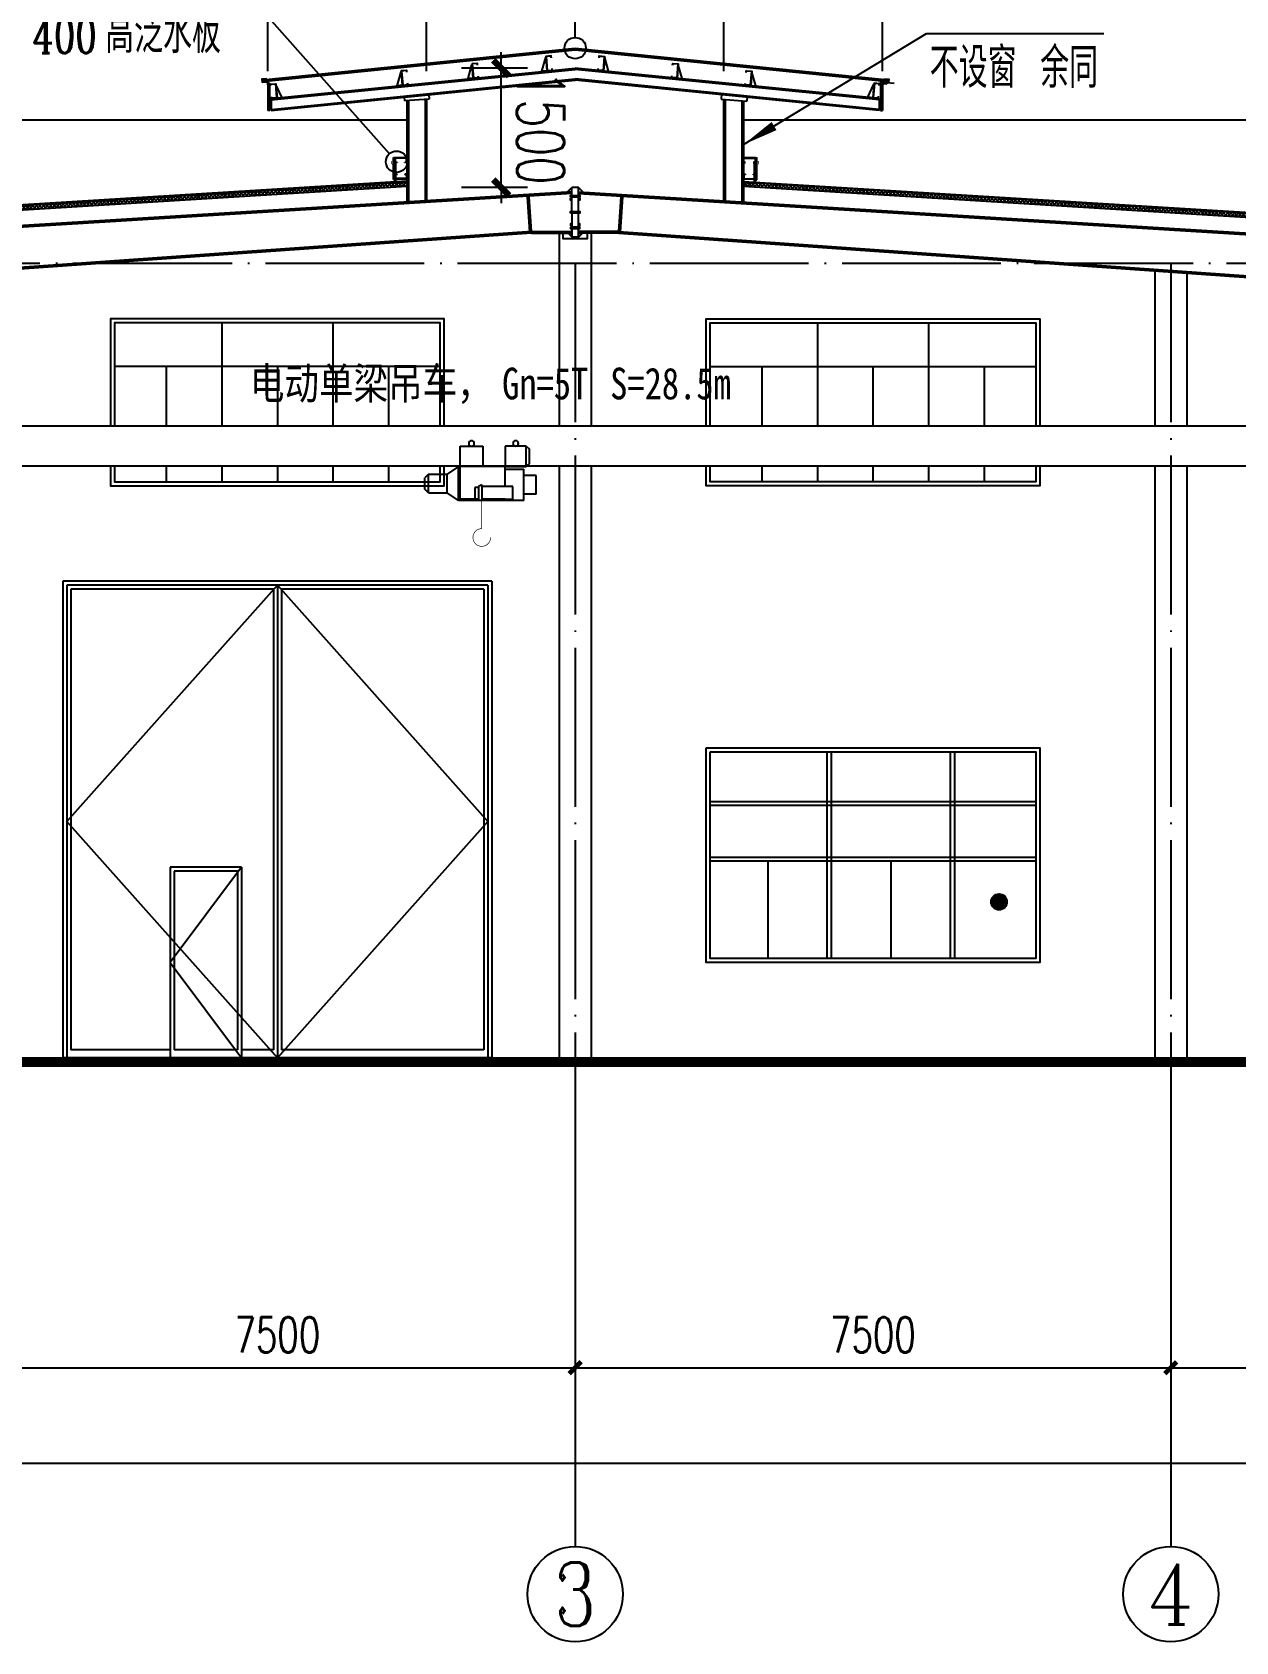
# Model space of a CAD drawing. Extents: x 14591016 to 15383666, y -730593 to -510197.
# Drawn here: x 15294629 to 15309785, y -605935 to -585676 of the extents above; entities that cross this region are included whole.
import ezdxf
from ezdxf.enums import TextEntityAlignment as Align

# ---------------------------------------------------------------- set-up
doc = ezdxf.new("R2010")
doc.units = 0
doc.header["$LTSCALE"] = 1000
doc.header["$MEASUREMENT"] = 0
doc.linetypes.add('DOTE', pattern=[2.42, 2, -0.2, 0.02, -0.2])
for name, color, linetype in [('06', 7, 'Continuous'), ('11', 3, 'Continuous'), ('AXIS', 3, 'Continuous'), ('AXIS_TEXT', 7, 'Continuous'), ('DIM_LEAD', 3, 'Continuous'), ('DOTE', 1, 'DOTE'), ('PUB_DIM', 3, 'Continuous'), ('PUB_TEXT', 7, 'Continuous'), ('S_FLOOR', 2, 'Continuous'), ('WINDOW', 4, 'Continuous'), ('填充', 251, 'Continuous'), ('彩板', 4, 'Continuous'), ('梁柱', 3, 'Continuous')]:
    doc.layers.add(name, color=color, linetype=linetype)
doc.styles.add('_TCH_AXIS', font='COMPLEX', dxfattribs={"bigfont": 'GBCBIG'})
doc.styles.add('_TCH_DIM', font='SIMPLEX', dxfattribs={"bigfont": 'GBCBIG'})
doc.styles.add('_TCH_DIM_T3', font='SIMPLEX', dxfattribs={"width": 0.705882, "bigfont": 'GBCBIG'})
doc.styles.add('_TCH_LABEL', font='COMPLEX', dxfattribs={"bigfont": 'GBCBIG'})
doc.styles.add('COMPLEX', font='COMPLEX')
doc.styles.add('宋', font='', dxfattribs={"width": 0.8})
doc.styles.get('宋').set_extended_font_data('SimSun')
doc.dimstyles.new('_TCH_ARCH&&150', dxfattribs={"dimtxt": 446.25, "dimasz": 150, "dimexe": 375, "dimexo": 450, "dimgap": 189.375, "dimtad": 1, "dimdec": 0, "dimzin": 0, "dimdsep": 46, "dimtxsty": '_TCH_DIM_T3', "dimblk": 'ARCHTICK', "dimcen": 0.09, "dimclrt": 7, "dimazin": 2, "dimtfac": 1, "dimtdec": 0, "dimtix": 1, "dimtmove": 2, "dimatfit": 3, "dimfxl": 0, "dimtolj": 1, "dimtzin": 0, "dimarcsym": 0})
doc.dimstyles.new('_TCH_ARCH&&200', dxfattribs={"dimtxt": 595, "dimasz": 200, "dimexe": 500, "dimexo": 600, "dimgap": 200, "dimtad": 1, "dimdec": 0, "dimzin": 0, "dimdsep": 46, "dimtxsty": '_TCH_DIM_T3', "dimblk": 'ARCHTICK', "dimcen": 0.09, "dimclrt": 7, "dimazin": 2, "dimtfac": 1, "dimtdec": 0, "dimtix": 1, "dimtmove": 2, "dimatfit": 3, "dimfxl": 0, "dimtolj": 1, "dimtzin": 0, "dimarcsym": 0})

# ---------------------------------------------------------------- blocks, each defined once
blk = doc.blocks.new('A$C1CF62CEA')
at = {"color": 7}
for p, q in [((448, 1264), (731, 1264)), ((448, 1007), (448, 1264)), ((731, 1264), (731, 1007)), ((1279, 1264), (1012, 1264)), ((1012, 1264), (1012, 1007)), ((1279, 1007), (1279, 1264)), ((1279, 1264), (1318, 1226)), ((1318, 1044), (1318, 1226)), ((1279, 1007), (1318, 1044)), ((47, 913), (0, 867)), ((0, 723), (0, 867)), ((47, 677), (47, 913)), ((47, 913), (282, 913)), ((424, 1007), (282, 913)), ((282, 677), (282, 913)), ((1012, 1007), (424, 1007)), ((424, 583), (424, 1007)), ((448, 599), (448, 1007)), ((1012, 1007), (1279, 1007)), ((1012, 756), (1012, 1007)), ((1012, 975), (1247, 975)), ((1247, 583), (1247, 975)), ((1404, 897), (1247, 897)), ((1404, 662), (1404, 897)), ((47, 677), (0, 723)), ((47, 677), (282, 677)), ((424, 583), (282, 677)), ((679, 744), (632, 744)), ((632, 744), (632, 599)), ((718, 779), (679, 756)), ((679, 756), (679, 583)), ((718, 779), (718, 583)), ((1110, 756), (718, 756)), ((718, 756), (718, 599)), ((1110, 599), (1110, 756)), ((1404, 662), (1247, 662)), ((1247, 583), (424, 583)), ((679, 599), (448, 599)), ((1012, 599), (718, 599)), ((1012, 599), (1110, 599))]:
    blk.add_line(p, q, dxfattribs=at)
at = {"color": 7, "linetype": 'ByBlock', "const_width": 7.84}
blk.add_lwpolyline([(830, 116, -2.414214), (718, 227), (718, 583)], format="xyb", dxfattribs=at)
at = {"color": 7, "extrusion": (0, 0, -1)}
for centre in [(589, 1299), (1145, 1299)]:
    blk.add_ellipse(centre, major_axis=(24.4, 24.4), ratio=1, start_param=3.926991, end_param=10.210176, dxfattribs=at)
blk = doc.blocks.new('A$C72861E34')
for p, q in [((0, 0), (0, 150)), ((0, 150), (60, 150)), ((60, 0), (0, 0)), ((3, 147), (3, 3)), ((57, 147), (3, 147)), ((3, 3), (58, 3)), ((57, 123), (57, 147)), ((60, 123), (57, 123)), ((57, 27), (60, 27)), ((58, 3), (57, 27)), ((60, 150), (60, 123)), ((60, 27), (60, 0))]:
    blk.add_line(p, q)
blk = doc.blocks.new('A$C2E1941DB')
at = {"color": 3, "linetype": 'ByBlock'}
for points in [[(55, 0), (0, 0), (55, 150)], [(57, 150), (55, 150), (55, 0), (57, 0)], [(117, 140), (117, 160), (57, 160), (57, 0), (117, 0), (117, 20)], [(115, 140), (115, 158), (60, 158), (60, 3), (115, 3), (115, 20)]]:
    blk.add_lwpolyline(points, dxfattribs=at)
blk = doc.blocks.new('A$C19DF6FF6')
at = {"xscale": -2.0736, "yscale": 2.0736, "zscale": 2.0736, "rotation": 355.4260438756032}
blk.add_blockref('A$C2E1941DB', (242, 0), dxfattribs=at)
blk = doc.blocks.new('_ArchTick')
at = {"color": 0, "linetype": 'ByBlock', "const_width": 0.4}
blk.add_lwpolyline([(-0.5, -0.5), (0.5, 0.5)], dxfattribs=at)
blk = doc.blocks.new('*D615')
at = {"layer": 'Defpoints', "color": 0}
for p in [(15300534, -586129), (15301466, -586129), (15301466, -587629)]:
    blk.add_point(p, dxfattribs=at)
at = {"layer": 'PUB_DIM', "color": 0, "lineweight": -2}
for p, q in [((15300534, -586129), (15300534, -585929)), ((15300866, -586129), (15300034, -586129)), ((15300534, -587630), (15300534, -586129)), ((15300866, -587630), (15300034, -587630)), ((15300534, -587630), (15300534, -587830))]:
    blk.add_line(p, q, dxfattribs=at)
at = {"layer": 'PUB_DIM', "color": 0, "lineweight": -2, "xscale": 200, "yscale": 200, "zscale": 200}
for p, rotation in [((15300534, -586129), 270.0090164253835), ((15300534, -587630), 90.00901642538352)]:
    blk.add_blockref('_ArchTick', p, dxfattribs=dict(at, rotation=rotation))
at = {"layer": 'PUB_DIM', "color": 7, "insert": (15301031, -586879), "char_height": 595, "attachment_point": 5, "rotation": 270.009, "style": '_TCH_DIM_T3'}
blk.add_mtext('\\A1;1500', dxfattribs=at)
blk = doc.blocks.new('*D616')
at = {"layer": 'Defpoints', "color": 0}
for p in [(15305336, -584718), (15303336, -586618), (15305336, -586618)]:
    blk.add_point(p, dxfattribs=at)
at = {"layer": 'PUB_DIM', "color": 0, "lineweight": -2}
for p, q in [((15303336, -586168), (15303336, -584343)), ((15305336, -586168), (15305336, -584343)), ((15303336, -584718), (15305336, -584718))]:
    blk.add_line(p, q, dxfattribs=at)
at = {"layer": 'PUB_DIM', "color": 0, "lineweight": -2, "xscale": 150, "yscale": 150, "zscale": 150, "rotation": 180}
blk.add_blockref('_ArchTick', (15303336, -584718), dxfattribs=at)
at = {"layer": 'PUB_DIM', "color": 0, "lineweight": -2, "xscale": 150, "yscale": 150, "zscale": 150}
blk.add_blockref('_ArchTick', (15305336, -584718), dxfattribs=at)
at = {"layer": 'PUB_DIM', "color": 7, "insert": (15304336, -584305), "char_height": 446.2, "attachment_point": 5, "style": '_TCH_DIM_T3'}
blk.add_mtext('\\A1;2000', dxfattribs=at)
blk = doc.blocks.new('*D617')
at = {"layer": 'Defpoints', "color": 0}
for p in [(15303336, -584718), (15299596, -586618), (15303336, -586618)]:
    blk.add_point(p, dxfattribs=at)
at = {"layer": 'PUB_DIM', "color": 0, "lineweight": -2}
for p, q in [((15299596, -586168), (15299596, -584343)), ((15303336, -586168), (15303336, -584343)), ((15299596, -584718), (15303336, -584718))]:
    blk.add_line(p, q, dxfattribs=at)
at = {"layer": 'PUB_DIM', "color": 0, "lineweight": -2, "xscale": 150, "yscale": 150, "zscale": 150, "rotation": 180}
blk.add_blockref('_ArchTick', (15299596, -584718), dxfattribs=at)
at = {"layer": 'PUB_DIM', "color": 0, "lineweight": -2, "xscale": 150, "yscale": 150, "zscale": 150}
blk.add_blockref('_ArchTick', (15303336, -584718), dxfattribs=at)
at = {"layer": 'PUB_DIM', "color": 7, "insert": (15301466, -584305), "char_height": 446.2, "attachment_point": 5, "style": '_TCH_DIM_T3'}
blk.add_mtext('\\A1;3000', dxfattribs=at)
blk = doc.blocks.new('*D618')
at = {"layer": 'Defpoints', "color": 0}
for p in [(15299596, -584718), (15297596, -586618), (15299596, -586618)]:
    blk.add_point(p, dxfattribs=at)
at = {"layer": 'PUB_DIM', "color": 0, "lineweight": -2}
for p, q in [((15297596, -586168), (15297596, -584343)), ((15299596, -586168), (15299596, -584343)), ((15297596, -584718), (15299596, -584718))]:
    blk.add_line(p, q, dxfattribs=at)
at = {"layer": 'PUB_DIM', "color": 0, "lineweight": -2, "xscale": 150, "yscale": 150, "zscale": 150, "rotation": 180}
blk.add_blockref('_ArchTick', (15297596, -584718), dxfattribs=at)
at = {"layer": 'PUB_DIM', "color": 0, "lineweight": -2, "xscale": 150, "yscale": 150, "zscale": 150}
blk.add_blockref('_ArchTick', (15299596, -584718), dxfattribs=at)
at = {"layer": 'PUB_DIM', "color": 7, "insert": (15298596, -584305), "char_height": 446.2, "attachment_point": 5, "style": '_TCH_DIM_T3'}
blk.add_mtext('\\A1;2000', dxfattribs=at)
blk = doc.blocks.new('_AXISO')
blk.add_circle((0, 0), 0.5)
at = {"layer": 'AXIS_TEXT', "style": 'COMPLEX', "width": 1.041667}
blk.add_attdef('A', text='', height=0.56, dxfattribs=at).set_placement((-0.25, -0.28), (0.25, -0.28), align=Align.FIT)
blk = doc.blocks.new('*D633')
at = {"layer": 'AXIS', "color": 0, "lineweight": -2}
for p, q in [((15286466, -599185), (15286466, -604060)), ((15346466, -599185), (15346466, -604060)), ((15286466, -603685), (15346466, -603685))]:
    blk.add_line(p, q, dxfattribs=at)
at = {"layer": 'Defpoints', "color": 0}
for p in [(15286466, -598735), (15346466, -598735), (15346466, -603685)]:
    blk.add_point(p, dxfattribs=at)
at = {"layer": 'AXIS', "color": 0, "lineweight": -2, "xscale": 150, "yscale": 150, "zscale": 150, "rotation": 180}
blk.add_blockref('_ArchTick', (15286466, -603685), dxfattribs=at)
at = {"layer": 'AXIS', "color": 0, "lineweight": -2, "xscale": 150, "yscale": 150, "zscale": 150}
blk.add_blockref('_ArchTick', (15346466, -603685), dxfattribs=at)
at = {"layer": 'AXIS', "color": 7, "insert": (15316466, -603272), "char_height": 446.2, "attachment_point": 5, "style": '_TCH_DIM_T3'}
blk.add_mtext('\\A1;60000', dxfattribs=at)
blk = doc.blocks.new('*D635')
at = {"layer": 'AXIS', "color": 0, "lineweight": -2}
for p, q in [((15293966, -599185), (15293966, -602860)), ((15301466, -599185), (15301466, -602860)), ((15293966, -602485), (15301466, -602485))]:
    blk.add_line(p, q, dxfattribs=at)
at = {"layer": 'Defpoints', "color": 0}
for p in [(15293966, -598735), (15301466, -598735), (15301466, -602485)]:
    blk.add_point(p, dxfattribs=at)
at = {"layer": 'AXIS', "color": 0, "lineweight": -2, "xscale": 150, "yscale": 150, "zscale": 150, "rotation": 180}
blk.add_blockref('_ArchTick', (15293966, -602485), dxfattribs=at)
at = {"layer": 'AXIS', "color": 0, "lineweight": -2, "xscale": 150, "yscale": 150, "zscale": 150}
blk.add_blockref('_ArchTick', (15301466, -602485), dxfattribs=at)
at = {"layer": 'AXIS', "color": 7, "insert": (15297716, -602072), "char_height": 446.2, "attachment_point": 5, "style": '_TCH_DIM_T3'}
blk.add_mtext('\\A1;7500', dxfattribs=at)
blk = doc.blocks.new('*D636')
at = {"layer": 'AXIS', "color": 0, "lineweight": -2}
for p, q in [((15301466, -599185), (15301466, -602860)), ((15308966, -599185), (15308966, -602860)), ((15301466, -602485), (15308966, -602485))]:
    blk.add_line(p, q, dxfattribs=at)
at = {"layer": 'Defpoints', "color": 0}
for p in [(15301466, -598735), (15308966, -598735), (15308966, -602485)]:
    blk.add_point(p, dxfattribs=at)
at = {"layer": 'AXIS', "color": 0, "lineweight": -2, "xscale": 150, "yscale": 150, "zscale": 150, "rotation": 180}
blk.add_blockref('_ArchTick', (15301466, -602485), dxfattribs=at)
at = {"layer": 'AXIS', "color": 0, "lineweight": -2, "xscale": 150, "yscale": 150, "zscale": 150}
blk.add_blockref('_ArchTick', (15308966, -602485), dxfattribs=at)
at = {"layer": 'AXIS', "color": 7, "insert": (15305216, -602072), "char_height": 446.2, "attachment_point": 5, "style": '_TCH_DIM_T3'}
blk.add_mtext('\\A1;7500', dxfattribs=at)
blk = doc.blocks.new('*D637')
at = {"layer": 'AXIS', "color": 0, "lineweight": -2}
for p, q in [((15308966, -599185), (15308966, -602860)), ((15316466, -599185), (15316466, -602860)), ((15308966, -602485), (15316466, -602485))]:
    blk.add_line(p, q, dxfattribs=at)
at = {"layer": 'Defpoints', "color": 0}
for p in [(15308966, -598735), (15316466, -598735), (15316466, -602485)]:
    blk.add_point(p, dxfattribs=at)
at = {"layer": 'AXIS', "color": 0, "lineweight": -2, "xscale": 150, "yscale": 150, "zscale": 150, "rotation": 180}
blk.add_blockref('_ArchTick', (15308966, -602485), dxfattribs=at)
at = {"layer": 'AXIS', "color": 0, "lineweight": -2, "xscale": 150, "yscale": 150, "zscale": 150}
blk.add_blockref('_ArchTick', (15316466, -602485), dxfattribs=at)
at = {"layer": 'AXIS', "color": 7, "insert": (15312716, -602072), "char_height": 446.2, "attachment_point": 5, "style": '_TCH_DIM_T3'}
blk.add_mtext('\\A1;7500', dxfattribs=at)

msp = doc.modelspace()

# ---------------------------------------------------------------- hatches: boundary and pattern name
at = {"layer": 'WINDOW'}
msp.add_hatch(color=250, dxfattribs=at).paths.add_polyline_path([(15306903.6, -596622.3, 1), (15306703.6, -596622.3, 1)])
at = {"layer": '填充', "ltscale": 0.5}
h = msp.add_hatch(dxfattribs=at)
h.set_pattern_fill('ANSI37', color=256, scale=20, style=0)
h.set_pattern_definition([(45, (135493.567, -342094.956), (-22.4506403, 22.4506403), []), (135, (135493.567, -342094.956), (-22.4506403, -22.4506403), [])])
h.paths.add_polyline_path([(15299345.9, -587562.6), (15286810.7, -588336.5), (15286810.7, -588386.7), (15286958.1, -588377.6), (15286960.6, -588375.1), (15287165.8, -588359.1), (15287165.8, -588364.8), (15287512.4, -588343.4), (15287512.3, -588341.1), (15287592.1, -588336.2), (15299345.9, -587612.7)])
h.paths.add_polyline_path([(15303585.9, -587564.4), (15303585.9, -587614.5), (15316121.6, -588386.7), (15316121.6, -588336.5)])
h.paths.add_polyline_path([(15329345.9, -587612.7), (15329345.9, -587562.6), (15316810.7, -588336.5), (15316810.7, -588386.7)])
h.paths.add_polyline_path([(15333585.9, -587562.6), (15333585.9, -587612.7), (15345766.5, -588364.8), (15345766.5, -588359.1), (15345971.7, -588375.1), (15345974.2, -588377.6), (15346121.6, -588386.7), (15346121.6, -588336.5)])

# ---------------------------------------------------------------- linework, layer by layer
for p, q in [((15297526.9, -586275), (15301466.1, -585877.2)), ((15301466.1, -585902.2), (15297528.9, -586299.9)), ((15301466.1, -585877.2), (15305407.8, -586274.9)), ((15305405.7, -586299.8), (15301466.1, -585902.2)), ((15297526.9, -586275), (15297528.9, -586299.9)), ((15305407.8, -586274.9), (15305405.7, -586299.8)), ((15297595.9, -586318.5), (15297620.9, -586316.7)), ((15297595.9, -586318.5), (15297595.9, -586662.7)), ((15297620.9, -586662.7), (15297620.9, -586316.7)), ((15299624.8, -586463.5), (15299629.1, -586517.8)), ((15305298.3, -586334.1), (15305295.5, -586333.9)), ((15305393.7, -586308.4), (15305392.5, -586329.5)), ((15305393.7, -586308.4), (15305482.8, -586317.4)), ((15297620.9, -586662.7), (15297595.9, -586662.7)), ((15299629.1, -586517.8), (15299315.1, -586540.9)), ((15299345.9, -586538.7), (15299345.9, -587813.5)), ((15299365.9, -586537.2), (15299365.9, -587812.3)), ((15299575.9, -586521.8), (15299575.9, -587799.3)), ((15299595.9, -586520.3), (15299595.9, -587798.1)), ((15303304, -586518.6), (15303628.9, -586542.8)), ((15303335.9, -586521), (15303335.9, -587798.1)), ((15303355.9, -586522.5), (15303355.9, -587799.4)), ((15303565.9, -586538.1), (15303565.9, -587812.3)), ((15303585.9, -586539.6), (15303585.9, -587813.5)), ((15305310.9, -586662.6), (15305335.9, -586662.6)), ((15299346, -587552.5), (15286810.7, -588326.5)), ((15299346, -587562.6), (15286810.7, -588336.5)), ((15286810.7, -588386.7), (15299346, -587612.7)), ((15303586, -587554.4), (15316121.6, -588326.5)), ((15316121.6, -588336.5), (15303586, -587564.4)), ((15303586, -587614.6), (15316121.6, -588386.7)), ((15301266.1, -588205.5), (15301266.1, -590634.8)), ((15301666.1, -588205.5), (15301666.1, -590634.8)), ((15308766.1, -588677.9), (15308766.1, -590634.8)), ((15309166.1, -588712.3), (15309166.1, -590634.8)), ((15301266.1, -591134.8), (15301266.1, -598584.8)), ((15301666.1, -591134.8), (15301666.1, -598584.8)), ((15308766.1, -591134.8), (15308766.1, -598584.8)), ((15309166.1, -591134.8), (15309166.1, -598584.8))]:
    msp.add_line(p, q)
for points in [[(15297582.6, -586262.5), (15297520.9, -586269.5), (15297524.1, -586305.8), (15297593.4, -586300.9), (15297593.4, -586339.3)], [(15305352.1, -586262.4), (15305413.8, -586269.5), (15305410.5, -586305.7), (15305341.3, -586300.8), (15305341.3, -586339.2)], [(15305393.7, -586308.4), (15305310.9, -586304.3), (15305310.9, -586662.6)], [(15305391.9, -586329.5), (15305335.9, -586326.3), (15305335.9, -586662.6)], [(15299345.9, -586784.8), (15286508.4, -586784.8)], [(15329345.9, -586784.8), (15303585.9, -586784.8)], [(15261266.1, -598734.8), (15286226.1, -598734.8), (15286226.1, -598584.8), (15316466.1, -598584.8)], [(15261266.1, -598834.8), (15286326.1, -598834.8), (15286326.1, -598684.8), (15316466.1, -598684.8)]]:
    msp.add_lwpolyline(points)
for points, const_width in [([(15299340.5, -587189.5), (15299340.5, -587248.9), (15299170.7, -587248.9), (15299170.7, -587298.2), (15299155.7, -587298.2), (15299155.7, -587332.8), (15299175.9, -587355.1)], 5), ([(15303591.8, -587191.3), (15303591.8, -587250.8), (15303761.6, -587250.8), (15303761.6, -587300.1), (15303776.6, -587300.1), (15303776.6, -587334.6), (15303756.4, -587356.9)], 5), ([(15261266.1, -598784.8), (15286276.1, -598784.8), (15286276.1, -598634.8), (15316466.1, -598634.8)], 100)]:
    msp.add_lwpolyline(points, dxfattribs=dict(const_width=const_width))
at = {"color": 4}
msp.add_lwpolyline([(15301616.3, -588205.5), (15301616.3, -588278.5), (15301316.3, -588278.5), (15301316.3, -588205.5)], dxfattribs=at)
at = {"color": 7, "ltscale": 5}
msp.add_lwpolyline([(15286991.1, -591134.8), (15315941.1, -591134.8), (15315941.1, -590944.8), (15315141.1, -590634.8), (15287791.1, -590634.8), (15286991.1, -590944.8)], close=True, dxfattribs=at)
at = {"layer": '06', "linetype": 'ByBlock'}
for p, q in [((15303309.4, -586450.8), (15303304, -586518.6)), ((15297639.2, -586512.1), (15297639.2, -586662.6)), ((15299311.4, -586494.8), (15299315.1, -586540.9)), ((15303633.7, -586483.2), (15303628.9, -586542.8)), ((15305293.3, -586512.2), (15305293.3, -586662.6))]:
    msp.add_line(p, q, dxfattribs=at)
at = {"layer": '11'}
for p, q in [((15297639.3, -586512.2), (15301465.9, -586129.1)), ((15297639.3, -586527.3), (15301465.9, -586144.2)), ((15297639.3, -586647.7), (15301465.3, -586264.6)), ((15305293.3, -586647.6), (15301465.3, -586264.6)), ((15305293.3, -586512.2), (15301465.9, -586129.1)), ((15305293.3, -586527.2), (15301465.9, -586144.2)), ((15297639.3, -586662.7), (15301465.3, -586279.7)), ((15305293.3, -586662.6), (15301465.3, -586279.7))]:
    msp.add_line(p, q, dxfattribs=at)
at = {"layer": 'AXIS'}
for p, q in [((15301466.1, -598734.8), (15301466.1, -604734.8)), ((15308966.1, -598734.8), (15308966.1, -604734.8))]:
    msp.add_line(p, q, dxfattribs=at)
at = {"layer": 'DIM_LEAD'}
for p, q in [((15303585.9, -587091.2), (15305888.3, -585693)), ((15305888.3, -585693), (15308121.4, -585693))]:
    msp.add_line(p, q, dxfattribs=at)
msp.add_lwpolyline([(15303585.9, -587091.2, 0, 120, 0), (15303970.5, -586857.6, 0, 0, 0)], format="xyseb", dxfattribs=at)
at = {"layer": 'DOTE'}
for p, q in [((15261266.1, -588584.8), (15371666.1, -588584.8)), ((15301466.1, -588584.8), (15301466.1, -598734.8)), ((15308966.1, -588584.8), (15308966.1, -598734.8)), ((15261266.1, -598584.8), (15371666.1, -598584.8))]:
    msp.add_line(p, q, dxfattribs=at)
at = {"layer": 'PUB_DIM'}
for p, q in [((15301466.1, -585742.8), (15301466.1, -582846)), ((15299127.2, -587206.6), (15297416.4, -585276))]:
    msp.add_line(p, q, dxfattribs=at)
for points in [[(15301029.8, -585707.8, 0, 0, 0), (15299672.6, -585814.7, 160, 0, 0), (15299074.4, -585861.8, 0, 0, 0)], [(15301902.4, -585707.8, 0, 0, 0), (15303259.7, -585814.7, 160, 0, 0), (15303857.9, -585861.8, 0, 0, 0)]]:
    msp.add_lwpolyline(points, format="xyseb", dxfattribs=at)
for centre in [(15301466.1, -585877.2), (15299216.3, -587307.1)]:
    msp.add_circle(centre, 134.4, dxfattribs=at)
at = {"layer": 'S_FLOOR'}
for p, q in [((15299196.5, -587565), (15299196.5, -587256.5)), ((15303735.8, -587566.8), (15303735.8, -587258.3)), ((15299206.5, -587564.4), (15299206.5, -587316.7)), ((15303725.8, -587566.2), (15303725.8, -587318.5))]:
    msp.add_line(p, q, dxfattribs=at)
at = {"layer": 'WINDOW', "color": 250}
for p, q in [((15297016.1, -589334.8), (15297016.1, -590634.8)), ((15298416.1, -589334.8), (15298416.1, -590634.8)), ((15304516.1, -589334.8), (15304516.1, -590634.8)), ((15305916.1, -589334.8), (15305916.1, -590634.8)), ((15299766.1, -589884.8), (15295666.1, -589884.8)), ((15296316.1, -589884.8), (15296316.1, -590634.8)), ((15297716.1, -589884.8), (15297716.1, -590634.8)), ((15299116.1, -589884.8), (15299116.1, -590634.8)), ((15303166.1, -589884.8), (15307266.1, -589884.8)), ((15303816.1, -589884.8), (15303816.1, -590634.8)), ((15305216.1, -589884.8), (15305216.1, -590634.8)), ((15306616.1, -589884.8), (15306616.1, -590634.8)), ((15296316.1, -591134.8), (15296316.1, -591334.8)), ((15297016.1, -591134.8), (15297016.1, -591334.8)), ((15297716.1, -591134.8), (15297716.1, -591334.8)), ((15298416.1, -591134.8), (15298416.1, -591334.8)), ((15299116.1, -591134.8), (15299116.1, -591334.8)), ((15303816.1, -591134.8), (15303816.1, -591334.8)), ((15304516.1, -591134.8), (15304516.1, -591334.8)), ((15305216.1, -591134.8), (15305216.1, -591334.8)), ((15305916.1, -591134.8), (15305916.1, -591334.8)), ((15306616.1, -591134.8), (15306616.1, -591334.8)), ((15300416.1, -592584.8), (15295016.1, -592584.8)), ((15295016.1, -592584.8), (15295016.1, -598584.8)), ((15300366.1, -592634.8), (15295066.1, -592634.8)), ((15295066.1, -592634.8), (15295066.1, -598584.8)), ((15297666.1, -592684.8), (15295116.1, -592684.8)), ((15295116.1, -592684.8), (15295116.1, -598484.8)), ((15297666.1, -592684.8), (15297666.1, -596184.8)), ((15297716.1, -592634.8), (15297716.1, -598584.8)), ((15297766.1, -592684.8), (15297766.1, -598484.8)), ((15300316.1, -592684.8), (15297766.1, -592684.8)), ((15300316.1, -592684.8), (15300316.1, -598484.8)), ((15300366.1, -592634.8), (15300366.1, -598584.8)), ((15300416.1, -592584.8), (15300416.1, -598584.8)), ((15297266.1, -596184.8), (15296366.1, -596184.8)), ((15296366.1, -596184.8), (15296366.1, -598584.8)), ((15297266.1, -596184.8), (15297266.1, -598584.8)), ((15297666.1, -596184.8), (15297666.1, -598484.8)), ((15303891.1, -596109.8), (15303891.1, -597334.8)), ((15305441.1, -596109.8), (15305441.1, -597334.8)), ((15297216.1, -596234.8), (15296416.1, -596234.8)), ((15296416.1, -596234.8), (15296416.1, -598484.8)), ((15297216.1, -596234.8), (15297216.1, -598484.8)), ((15300416.1, -598584.8), (15295016.1, -598584.8)), ((15296366.1, -598484.8), (15295116.1, -598484.8)), ((15296716.1, -598484.8), (15296416.1, -598484.8)), ((15297216.1, -598484.8), (15296716.1, -598484.8)), ((15297666.1, -598484.8), (15297266.1, -598484.8)), ((15300316.1, -598484.8), (15297766.1, -598484.8))]:
    msp.add_line(p, q, dxfattribs=at)
for points in [[(15299816.1, -590634.8), (15299816.1, -589284.8), (15295616.1, -589284.8), (15295616.1, -590634.8)], [(15303116.1, -590634.8), (15303116.1, -589284.8), (15307316.1, -589284.8), (15307316.1, -590634.8)], [(15299766.1, -590634.8), (15299766.1, -589334.8), (15295666.1, -589334.8), (15295666.1, -590634.8)], [(15303166.1, -590634.8), (15303166.1, -589334.8), (15307266.1, -589334.8), (15307266.1, -590634.8)], [(15295616.1, -591134.8), (15295616.1, -591384.8), (15299816.1, -591384.8), (15299816.1, -591134.8)], [(15295666.1, -591134.8), (15295666.1, -591334.8), (15299766.1, -591334.8), (15299766.1, -591134.8)], [(15307316.1, -591134.8), (15307316.1, -591384.8), (15303116.1, -591384.8), (15303116.1, -591134.8)], [(15307266.1, -591134.8), (15307266.1, -591334.8), (15303166.1, -591334.8), (15303166.1, -591134.8)], [(15297716.1, -592634.8), (15300366.1, -595609.8), (15297716.1, -598584.8), (15295066.1, -595609.8), (15297716.1, -592634.8)], [(15297266.1, -596184.8), (15296366.1, -597384.8), (15297266.1, -598584.8)]]:
    msp.add_lwpolyline(points, dxfattribs=at)
for points in [[(15303116.1, -594684.8), (15307316.1, -594684.8), (15307316.1, -597384.8), (15303116.1, -597384.8)], [(15303166.1, -594734.8), (15307266.1, -594734.8), (15307266.1, -597334.8), (15303166.1, -597334.8)], [(15304641.1, -594734.8), (15304691.1, -594734.8), (15304691.1, -597334.8), (15304641.1, -597334.8)], [(15306191.1, -594734.8), (15306241.1, -594734.8), (15306241.1, -597334.8), (15306191.1, -597334.8)], [(15307266.1, -595409.8), (15303166.1, -595409.8), (15303166.1, -595359.8), (15307266.1, -595359.8)], [(15307266.1, -596109.8), (15303166.1, -596109.8), (15303166.1, -596059.8), (15307266.1, -596059.8)]]:
    msp.add_lwpolyline(points, close=True, dxfattribs=at)
msp.add_circle((15306803.6, -596622.3), 100, dxfattribs=at)
at = {"layer": '彩板'}
for p, q in [((15299192.4, -587256.5), (15299177.4, -587256.5)), ((15299177.4, -587530.9), (15299177.4, -587256.5)), ((15299192.4, -587530.9), (15299192.4, -587256.5)), ((15303739.9, -587258.3), (15303754.9, -587258.3)), ((15303739.9, -587532.8), (15303739.9, -587258.3)), ((15303754.9, -587532.8), (15303754.9, -587258.3)), ((15299192.4, -587530.9), (15299177.4, -587530.9)), ((15303739.9, -587532.8), (15303754.9, -587532.8))]:
    msp.add_line(p, q, dxfattribs=at)
at = {"layer": '梁柱'}
for p, q in [((15301426.2, -587685.5), (15286976.1, -588574.4)), ((15301372.5, -587683.1), (15301426.1, -587629.5)), ((15301506.1, -587629.5), (15301426.1, -587629.5)), ((15301426.3, -588255.5), (15301426.1, -587629.5)), ((15301559.8, -587683.1), (15301506.1, -587629.5)), ((15301506.3, -588255.5), (15301506.1, -587629.5)), ((15301506.2, -587685.6), (15315956.1, -588574.4)), ((15301426.2, -587705.6), (15286977.7, -588594.4)), ((15300895.1, -588187.3), (15300865.8, -587749.1)), ((15300915, -588185.6), (15300885.8, -587747.5)), ((15301506.2, -587705.6), (15315954.6, -588594.4)), ((15302017.5, -588185.6), (15302046.7, -587747.6)), ((15302037.5, -588187.4), (15302066.7, -587749.1)), ((15300915, -588185.6), (15286976.1, -589168)), ((15300916.2, -588205.5), (15286976.1, -589188)), ((15300915, -588185.6), (15301426.3, -588185.6)), ((15300916.2, -588205.5), (15301426.3, -588205.5)), ((15302016.6, -588185.6), (15301506.3, -588185.6)), ((15302015.4, -588205.5), (15301506.3, -588205.5)), ((15302015.4, -588205.5), (15315956.1, -589188)), ((15302016.6, -588185.6), (15315956.1, -589168))]:
    msp.add_line(p, q, dxfattribs=at)
for points in [[(15301406.3, -587750.7), (15301406.3, -587730.7), (15301526.3, -587730.7), (15301526.3, -587750.7)], [(15301406.3, -587953.7), (15301406.3, -587933.7), (15301526.3, -587933.7), (15301526.3, -587953.7)], [(15301406.3, -588128.8), (15301406.3, -588148.8), (15301526.3, -588148.8), (15301526.3, -588128.8)]]:
    msp.add_lwpolyline(points, close=True, dxfattribs=at)
for points in [[(15301426.3, -587790.7), (15301406.3, -587790.7), (15301406.3, -587770.7), (15301426.3, -587770.7)], [(15301506.3, -587770.7), (15301526.3, -587770.7), (15301526.3, -587790.7), (15301506.3, -587790.7)], [(15301426.3, -588088.8), (15301406.3, -588088.8), (15301406.3, -588108.8), (15301426.3, -588108.8)], [(15301506.3, -588108.8), (15301526.3, -588108.8), (15301526.3, -588088.8), (15301506.3, -588088.8)], [(15301506.3, -588205.5), (15301556.3, -588205.5), (15301506.3, -588255.5), (15301426.3, -588255.5), (15301376.3, -588205.5), (15301426.3, -588205.5)]]:
    msp.add_lwpolyline(points, dxfattribs=at)

# ---------------------------------------------------------------- block references
at = {"color": 7, "ltscale": 5}
msp.add_blockref('A$C1CF62CEA', (15299571.4, -592151.4), dxfattribs=at)
at = {"layer": '06', "linetype": 'ByBlock', "yscale": 0.5500000000465661, "zscale": 0.55}
for p, xscale in [((15300249.8, -586261.2), -0.5499999998137355), ((15301179.6, -586168.4), -0.5499999998137355), ((15301753.4, -586168.5), 0.5499999998137355), ((15302679.7, -586261), 0.5499999998137355), ((15299359.8, -586350.1), -0.5499999998137355), ((15303605.9, -586353.5), 0.5499999998137355)]:
    msp.add_blockref('A$C19DF6FF6', p, dxfattribs=dict(at, xscale=xscale))
for p, xscale, rotation in [((15297643.6, -586522.5), 0.5500000001369223, 9.147912248589147), ((15305282.6, -586516.7), -0.5499999996771829, 350.8520877436986)]:
    msp.add_blockref('A$C19DF6FF6', p, dxfattribs=dict(at, xscale=xscale, rotation=rotation))
at = {"layer": 'AXIS'}
ref = msp.add_blockref('_AXISO', (15301466.1, -605334.8), dxfattribs=dict(at, xscale=1200, yscale=1200, zscale=1200))
ref.add_attrib('A', '3', dxfattribs={"layer": 'AXIS_TEXT', "ltscale": 0.5, "height": 798.8, "style": '_TCH_AXIS'}).set_placement((15301199.9, -605734.1), (15301732.4, -605734.1), align=Align.FIT)
ref = msp.add_blockref('_AXISO', (15308966.1, -605334.8), dxfattribs=dict(at, xscale=1200, yscale=1200, zscale=1200))
ref.add_attrib('A', '4', dxfattribs={"layer": 'AXIS_TEXT', "ltscale": 0.5, "height": 763.6, "style": '_TCH_AXIS'}).set_placement((15308675.2, -605716.6), (15309257, -605716.6), align=Align.FIT)
at = {"layer": '梁柱'}
for p, rotation in [((15299196.4, -587256.5), 270), ((15303735.9, -587524.5), 90)]:
    msp.add_blockref('A$C72861E34', p, dxfattribs=dict(at, rotation=rotation))
at = {"layer": '梁柱', "xscale": -1}
for p, rotation in [((15303735.9, -587258.3), 90), ((15299196.4, -587522.6), 270)]:
    msp.add_blockref('A$C72861E34', p, dxfattribs=dict(at, rotation=rotation))

# ---------------------------------------------------------------- texts
at = {"layer": 'PUB_TEXT'}
for s, style, p in [('高泛水板', '_TCH_LABEL', (15295546.9, -585939.9)), ('不设窗', '_TCH_DIM', (15305930.8, -586375.5)), ('余同', '_TCH_DIM', (15307321.6, -586375.5))]:
    msp.add_text(s, height=506.38, dxfattribs=dict(at, style=style)).set_placement(p)
for s, height, style, width, p in [('400', 446.25, '_TCH_LABEL', 0.705882, (15294631.9, -585939.9)), ('电动单梁吊车，', 398.73, '宋', 0.8, (15297369.9, -590297.3)), ('Gn=5T', 398.73, '宋', 0.8, (15300545.6, -590297.3)), ('S=28.5m', 398.73, '宋', 0.8, (15301906.6, -590297.3))]:
    msp.add_text(s, height=height, dxfattribs=dict(at, style=style, width=width)).set_placement(p)

# ---------------------------------------------------------------- dimensions: what is measured, and where the dimension line sits
at = {"layer": 'AXIS'}
for p1, p2, distance, text, picture, middle in [((15286466.1, -598734.8), (15346466.1, -598734.8), -4950, '60000', '*D633', (15316466.1, -603272.3)), ((15293966.1, -598734.8), (15301466.1, -598734.8), -3750, '7500', '*D635', (15297716.1, -602072.3)), ((15301466.1, -598734.8), (15308966.1, -598734.8), -3750, '7500', '*D636', (15305216.1, -602072.3)), ((15308966.1, -598734.8), (15316466.1, -598734.8), -3750, '7500', '*D637', (15312716.1, -602072.3))]:
    dim = msp.add_aligned_dim(p1=p1, p2=p2, distance=distance, text=text, dimstyle='_TCH_ARCH&&150', dxfattribs=at)
    dim.commit()
    dim.dimension.update_dxf_attribs({"geometry": picture, "text_midpoint": middle})
at = {"layer": 'PUB_DIM'}
for p1, p2, distance, text, dimstyle, picture, middle in [((15297595.9, -586617.8), (15299595.9, -586617.8), 1900, '2000', '_TCH_ARCH&&150', '*D618', (15298595.9, -584305.3)), ((15299595.9, -586617.8), (15303335.9, -586617.8), 1900, '3000', '_TCH_ARCH&&150', '*D617', (15301465.9, -584305.3)), ((15303335.9, -586617.8), (15305335.9, -586617.8), 1900, '2000', '_TCH_ARCH&&150', '*D616', (15304335.9, -584305.3)), ((15301466.1, -587629.5), (15301465.9, -586129.1), 932.2, '1500', '_TCH_ARCH&&200', '*D615', (15301031.3, -586879.4))]:
    dim = msp.add_aligned_dim(p1=p1, p2=p2, distance=distance, text=text, dimstyle=dimstyle, dxfattribs=at)
    dim.commit()
    dim.dimension.update_dxf_attribs({"geometry": picture, "text_midpoint": middle})

doc.saveas('drawing.dxf')
